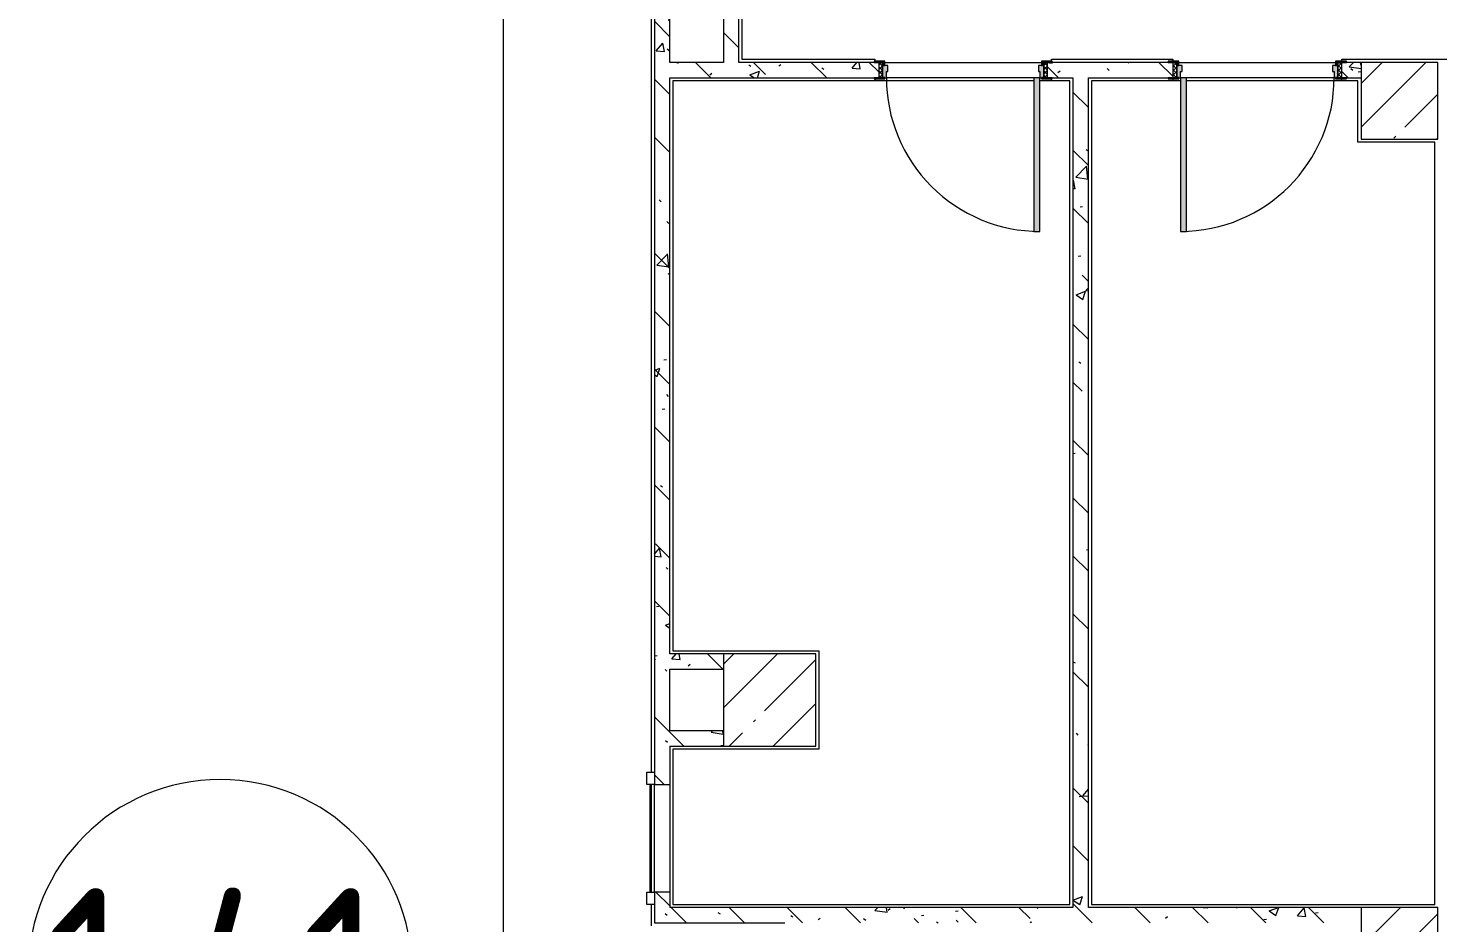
# Model space of a CAD drawing. Header units: millimetres. Extents: x 3991 to 282775, y -8553 to 29560.
# Drawn here: x 210448 to 219625, y 15550 to 21372 of the extents above; entities that cross this region are included whole.
import ezdxf

# ---------------------------------------------------------------- set-up
doc = ezdxf.new("R2010")
doc.units = ezdxf.units.MM
for name, color, linetype, lineweight in [('A-AREA-IDEN', 7, 'Continuous', 9), ('I-WALL-3', 7, 'Continuous', 5), ('S-COLS', 7, 'Continuous', 5)]:
    doc.layers.add(name, color=color, linetype=linetype, lineweight=lineweight)
for name, color, linetype, lineweight, true_color in [('A-DOOR-3', 7, 'Continuous', 5, 0xaaaaaa), ('A-DOOR-4', 7, 'Continuous', 5, 0xe2e2e2), ('A-DOOR-FRAM-2', 7, 'Continuous', 5, 0xe2e2e2), ('A-DOOR-FRAM-3', 7, 'Continuous', 5, 0xaaaaaa), ('A-FLOR-1', 7, 'Continuous', 5, 0xaaaaaa), ('G-ANNO-TEXT-1', 7, 'Continuous', 9, 0x3c3c3c), ('I-WALL-4', 7, 'Continuous', 5, 0x787878)]:
    doc.layers.add(name, color=color, linetype=linetype, lineweight=lineweight, true_color=true_color)
doc.styles.add('GOST Common_3', font='GOST_Common.ttf', dxfattribs={"width": 0.9, "height": 1250})
pattern_1 = [(135, (148815.1, 0), (-377.1708, -377.1708), [533.4, -88.9, 17.78, -88.9]), (135, (148815.1, 376.94), (-377.1708, -377.1708), []), (50, (148815.1, 0), (637.6445, -55.7866), [66.675, -733.425]), (355, (148815.1, 0), (-123.3494, 668.699), [53.34, -586.74]), (100.451, (148868.2, -4.65), (514.299, 612.908), [56.665, -623.315]), (46.184, (148815.1, 177.8), (948.7764, -147.15), [100.012, -1100.137]), (96.636, (148894.15, 165.5), (830.909, 865.997), [84.998, -934.973]), (351.184, (148815.1, 177.8), (830.918, 865.988), [80.01, -880.11]), (21, (148904, 133.35), (530.6506, -357.9283), [66.675, -733.425]), (326, (148904, 133.35), (216.308, 644.6585), [53.34, -586.74]), (71.451, (148948.2, 103.5), (746.9596, 286.7243), [56.665, -623.315]), (37.5, (148815.09, 0), (10.81053, 295.9426), [16.764, -562.864, 16.764, -578.866, -588.962]), (37.5, (148815.09, 0), (10.81053, 295.9426), [-1175.258, 16.764, -572.198]), (7.5, (148815.1, 0), (233.8692, 350.6318), [16.764, -322.834, 16.764, -549.529, -224.472]), (7.5, (148815.1, 0), (233.8692, 350.6318), [-905.891, 16.764, -207.708]), (327.5, (148616.84, 0), (474.5678, -20.0513), [16.764, -205.486, 16.764, -676.656, -920.115]), (327.5, (148616.84, 0), (474.5678, -20.0513), [-915.67, 16.764, -903.351]), (317.5, (148527.94, 0), (518.4522, 88.9934), [16.764, -272.161, 16.764, -443.738, -653.415]), (317.5, (148527.94, 0), (518.4522, 88.9934), [-749.427, 16.764, -636.651])]
pattern_2 = [(135, (1751.41, 114.685), (-14.14214, -14.14214), []), (225, (1751.41, 114.685), (14.14214, -14.14214), [])]
pattern_3 = [(45, (-371.384, 114.685), (-14.1421, 14.1421), []), (135, (-371.384, 114.685), (-14.1421, -14.1421), [])]

# ---------------------------------------------------------------- blocks, each defined once
blk = doc.blocks.new('BSC_Колонна _Прямоугольная - 600х600-V114-Общий план 1 этажа с размещением фрагментов 1_1-1_9')
at = {"layer": 'S-COLS'}
h = blk.add_hatch(dxfattribs=at)
h.set_pattern_fill('FP_80', color=256, style=0, pattern_type=2)
h.set_pattern_definition([(45, (-66460, -17000), (-285.1231, 285.1231), []), (45, (-66174.88, -17000), (-285.1231, 285.1231), [504.031, -100.806, 16.764, -84.042])])
h.paths.add_polyline_path([(-300, -300), (300, -300), (300, 300), (-300, 300), (-300, -250)])
for p, q in [((300, 300), (-300, 300)), ((-300, 300), (-300, -300)), ((300, -300), (300, 300)), ((-300, -300), (300, -300))]:
    blk.add_line(p, q, dxfattribs=at)
blk = doc.blocks.new('110_Дверь_СКБ_1Ст_Внутренняя1 - Д-11п 1100x2100h_кладовые _все__ коридор _между помещениями блока столовой__ моечные _все_ 2-V168-Общий план 1 этажа с размещением фрагментов 1_1-1_9')
at = {"layer": 'A-DOOR-3'}
h = blk.add_hatch(dxfattribs=at)
h.set_pattern_fill('FP_51', color=256, style=0, pattern_type=2)
h.set_pattern_definition(pattern_2)
h.paths.add_polyline_path([(537.5, 50), (537.5, -50), (562.5, -50), (558.5, 50)])
at = {"layer": 'A-DOOR-4'}
h = blk.add_hatch(color=256, dxfattribs=at)
h.paths.add_polyline_path([(512.5, 50), (512.5, 10), (502.5, 10), (502.5, -30), (537.5, -30), (537.5, 50), (522.5, 50)])
h.paths.add_polyline_path([(-497.5, 50), (-512.5, 50), (-512.5, -30), (-477.5, -30), (-477.5, 10), (-487.5, 10), (-487.5, 50)])
at = {"layer": 'A-DOOR-FRAM-2'}
for points in [[(-477.5, 1050), (-487.5, 1050), (-487.5, 50), (-447.5, 50), (-447.5, 1050)], [(-557.5, 58), (-567.5, 58), (-562.5, 50), (-497.5, 50), (-497.5, 58), (-537.5, 58)], [(592.5, 58), (522.5, 58), (522.5, 50), (592.5, 50)], [(-537.5, -50), (-567.5, -50), (-562.5, -58), (-497.5, -58), (-497.5, -50), (-512.5, -50)], [(-512.5, -30), (-512.5, -50), (-497.5, -50), (-497.5, -30)], [(537.5, -30), (522.5, -30), (522.5, -50), (537.5, -50)], [(562.5, -50), (522.5, -50), (522.5, -58), (592.5, -58), (587.5, -50), (582.7, -50)]]:
    blk.add_hatch(color=256, dxfattribs=at).paths.add_polyline_path(points)
at = {"layer": 'A-DOOR-FRAM-3'}
h = blk.add_hatch(dxfattribs=at)
h.set_pattern_fill('FP_56', color=256, style=0, pattern_type=2)
h.set_pattern_definition(pattern_3)
h.paths.add_polyline_path([(-512.5, 50), (-537.5, 50), (-537.5, -50), (-512.5, -50)])
at = {"layer": 'A-DOOR-3'}
for p, q in [((-487.5, 1050), (-487.5, 50)), ((-447.5, 1050), (-487.5, 1050)), ((-447.5, 50), (-447.5, 1050)), ((-487.5, 50), (-447.5, 50))]:
    blk.add_line(p, q, dxfattribs=at)
blk.add_arc((-487.5, 50), 1000, 360, 90, dxfattribs=at)
at = {"layer": 'A-DOOR-FRAM-3'}
for p, q in [((-497.5, 58), (-567.5, 58)), ((-567.5, 58), (-567.5, 50)), ((-567.5, 50), (-497.5, 50)), ((-512.5, 50), (-537.5, 50)), ((-537.5, 50), (-537.5, -50)), ((-487.5, 50), (-512.5, 50)), ((-512.5, 50), (-512.5, -30)), ((-512.5, -50), (-512.5, 50)), ((-497.5, 50), (-512.5, 50)), ((-512.5, 50), (-512.5, 49)), ((-512.5, 49), (-497.5, 49)), ((-497.5, 50), (-497.5, 58)), ((-497.5, 49), (-497.5, 50)), ((-487.5, 10), (-487.5, 50)), ((-477.5, 10), (-487.5, 10)), ((-477.5, -30), (-477.5, 10)), ((512.5, 10), (502.5, 10)), ((502.5, 10), (502.5, -30)), ((512.5, 50), (512.5, 10)), ((537.5, 50), (512.5, 50)), ((592.5, 58), (522.5, 58)), ((522.5, 58), (522.5, 50)), ((537.5, 50), (522.5, 50)), ((522.5, 50), (522.5, 49)), ((522.5, 50), (592.5, 50)), ((522.5, 49), (537.5, 49)), ((537.5, -30), (537.5, 50)), ((562.5, 50), (537.5, 50)), ((537.5, 50), (537.5, -50)), ((537.5, 49), (537.5, 50)), ((562.5, -50), (562.5, 50)), ((592.5, 50), (592.5, 58)), ((-497.5, -50), (-567.5, -50)), ((-567.5, -50), (-567.5, -58)), ((-567.5, -58), (-497.5, -58)), ((-537.5, -50), (-512.5, -50)), ((-512.5, -30), (-477.5, -30)), ((-497.5, -30), (-512.5, -30)), ((-512.5, -30), (-512.5, -50)), ((-512.5, -50), (-497.5, -50)), ((-497.5, -50), (-497.5, -30)), ((-497.5, -58), (-497.5, -50)), ((502.5, -30), (537.5, -30)), ((537.5, -30), (522.5, -30)), ((522.5, -30), (522.5, -50)), ((522.5, -50), (537.5, -50)), ((592.5, -50), (522.5, -50)), ((522.5, -50), (522.5, -58)), ((522.5, -58), (592.5, -58)), ((537.5, -50), (537.5, -30)), ((537.5, -50), (562.5, -50)), ((592.5, -58), (592.5, -50))]:
    blk.add_line(p, q, dxfattribs=at)
blk = doc.blocks.new('BSC_Колонна _Прямоугольная - 500х500-V178-Общий план 1 этажа с размещением фрагментов 1_1-1_9')
at = {"layer": 'S-COLS'}
h = blk.add_hatch(dxfattribs=at)
h.set_pattern_fill('FP_131', color=256, style=0, pattern_type=2)
h.set_pattern_definition([(45, (-70560, -15400), (-285.1231, 285.1231), []), (45, (-70274.88, -15400), (-285.1231, 285.1231), [504.031, -100.806, 16.764, -84.042])])
h.paths.add_polyline_path([(-250, -250), (250, -250), (250, 250), (-250, 250), (-250, 124.8)])
for p, q in [((250, 250), (-250, 250)), ((-250, 250), (-250, -250)), ((250, -250), (250, 250)), ((-250, -250), (250, -250))]:
    blk.add_line(p, q, dxfattribs=at)
blk = doc.blocks.new('BSC_Колонна _Прямоугольная - 500х500-V196-Общий план 1 этажа с размещением фрагментов 1_1-1_9')
at = {"layer": 'S-COLS'}
h = blk.add_hatch(dxfattribs=at)
h.set_pattern_fill('FP_144', color=256, style=0, pattern_type=2)
h.set_pattern_definition([(45, (-70560, -20900), (-285.1231, 285.1231), []), (45, (-70274.88, -20900), (-285.1231, 285.1231), [504.031, -100.806, 16.764, -84.042])])
h.paths.add_polyline_path([(250, -250), (250, 250), (-250, 250), (-250, -250), (230, -250)])
for p, q in [((250, 250), (-250, 250)), ((-250, 250), (-250, -250)), ((250, -250), (250, 250)), ((-250, -250), (250, -250))]:
    blk.add_line(p, q, dxfattribs=at)
blk = doc.blocks.new('Штора противопожарная_Рен - ШТ_700х700-22567375-Общий план 1 этажа с размещением фрагментов 1_1-1_9')
at = {"layer": 'A-DOOR-3'}
for p, q in [((-430, 100), (-350, 100)), ((-430, 50), (-430, 100)), ((-350, 100), (-350, 50)), ((350, 100), (430, 100)), ((350, 50), (350, 100)), ((430, 100), (430, 50)), ((-350, 50), (-430, 50)), ((-350, 77.5), (350, 77.5)), ((-350, 72.5), (-350, 77.5)), ((350, 72.5), (-350, 72.5)), ((350, 77.5), (350, 72.5)), ((430, 50), (350, 50))]:
    blk.add_line(p, q, dxfattribs=at)
blk = doc.blocks.new('110_Дверь_СКБ_1Ст_Внутренняя1 - Д-11 1100x2100h_кладовые _все__ коридор _между помещениями блока столовой__ моечные _все_-V252-Общий план 1 этажа с размещением фрагментов 1_1-1_9')
at = {"layer": 'A-DOOR-3'}
h = blk.add_hatch(dxfattribs=at)
h.set_pattern_fill('FP_51', color=256, style=0, pattern_type=2)
h.set_pattern_definition(pattern_2)
h.paths.add_polyline_path([(537.5, 50), (537.5, -50), (562.5, -50), (562.5, 50)])
at = {"layer": 'A-DOOR-4'}
h = blk.add_hatch(color=256, dxfattribs=at)
h.paths.add_polyline_path([(537.5, 50), (512.5, 50), (512.5, 10), (502.5, 10), (502.5, -30), (537.5, -30), (537.5, -22.5)])
h.paths.add_polyline_path([(-512.5, 50), (-512.5, -30), (-477.5, -30), (-477.5, 10), (-487.5, 10), (-487.5, 50), (-497.5, 50)])
at = {"layer": 'A-DOOR-FRAM-2'}
for points in [[(472.5, 1050), (472.5, 50), (512.5, 50), (512.5, 1050)], [(-562.5, 58), (-567.5, 58), (-562.5, 50), (-497.5, 50), (-497.5, 58), (-537.5, 58)], [(537.5, 58), (522.5, 58), (522.5, 50), (592.5, 50), (592.5, 58), (542.5, 58)], [(-497.5, -50), (-567.5, -50), (-562.5, -58), (-497.5, -56.4)], [(-512.5, -30), (-512.5, -50), (-497.5, -50), (-497.5, -30)], [(522.5, -30), (522.5, -50), (537.5, -50), (537.5, -30)], [(537.5, -50), (522.5, -50), (522.5, -58), (592.5, -58), (592.5, -50), (552, -50)]]:
    blk.add_hatch(color=256, dxfattribs=at).paths.add_polyline_path(points)
at = {"layer": 'A-DOOR-FRAM-3'}
h = blk.add_hatch(dxfattribs=at)
h.set_pattern_fill('FP_56', color=256, style=0, pattern_type=2)
h.set_pattern_definition(pattern_3)
h.paths.add_polyline_path([(-512.5, 50), (-537.5, 50), (-537.2, -50), (-512.5, -50)])
at = {"layer": 'A-DOOR-3'}
for p, q in [((512.5, 1050), (472.5, 1050)), ((472.5, 1050), (472.5, 50)), ((512.5, 50), (512.5, 1050)), ((472.5, 50), (512.5, 50))]:
    blk.add_line(p, q, dxfattribs=at)
blk.add_arc((512.5, 50), 1000, 90, 180, dxfattribs=at)
at = {"layer": 'A-DOOR-FRAM-3'}
for p, q in [((-497.5, 58), (-567.5, 58)), ((-567.5, 58), (-567.5, 50)), ((-567.5, 50), (-497.5, 50)), ((-512.5, 50), (-537.5, 50)), ((-537.5, 50), (-537.5, -50)), ((-487.5, 50), (-512.5, 50)), ((-512.5, 50), (-512.5, -30)), ((-512.5, -50), (-512.5, 50)), ((-497.5, 50), (-512.5, 50)), ((-512.5, 50), (-512.5, 49)), ((-512.5, 49), (-497.5, 49)), ((-497.5, 50), (-497.5, 58)), ((-497.5, 49), (-497.5, 50)), ((-487.5, 10), (-487.5, 50)), ((-477.5, 10), (-487.5, 10)), ((-477.5, -30), (-477.5, 10)), ((512.5, 10), (502.5, 10)), ((502.5, 10), (502.5, -30)), ((512.5, 50), (512.5, 10)), ((537.5, 50), (512.5, 50)), ((592.5, 58), (522.5, 58)), ((522.5, 58), (522.5, 50)), ((537.5, 50), (522.5, 50)), ((522.5, 50), (522.5, 49)), ((522.5, 50), (592.5, 50)), ((522.5, 49), (537.5, 49)), ((537.5, -30), (537.5, 50)), ((562.5, 50), (537.5, 50)), ((537.5, 50), (537.5, -50)), ((537.5, 49), (537.5, 50)), ((562.5, -50), (562.5, 50)), ((592.5, 50), (592.5, 58)), ((-497.5, -50), (-567.5, -50)), ((-567.5, -50), (-567.5, -58)), ((-567.5, -58), (-497.5, -58)), ((-537.5, -50), (-512.5, -50)), ((-512.5, -30), (-477.5, -30)), ((-497.5, -30), (-512.5, -30)), ((-512.5, -30), (-512.5, -50)), ((-512.5, -50), (-497.5, -50)), ((-497.5, -50), (-497.5, -30)), ((-497.5, -58), (-497.5, -50)), ((502.5, -30), (537.5, -30)), ((537.5, -30), (522.5, -30)), ((522.5, -30), (522.5, -50)), ((522.5, -50), (537.5, -50)), ((592.5, -50), (522.5, -50)), ((522.5, -50), (522.5, -58)), ((522.5, -58), (592.5, -58)), ((537.5, -50), (537.5, -30)), ((537.5, -50), (562.5, -50)), ((592.5, -58), (592.5, -50))]:
    blk.add_line(p, q, dxfattribs=at)
blk = doc.blocks.new('Марка_Помещения - Номер-25198446-Общий план 1 этажа с размещением фрагментов 1_1-1_9')
at = {"layer": 'A-AREA-IDEN'}
for start, end in [(360, 180), (180, 360)]:
    blk.add_arc((0, 0), 2.5, start, end, dxfattribs=at)

msp = doc.modelspace()

# ---------------------------------------------------------------- hatches: boundary and pattern name
at = {"layer": 'I-WALL-4'}
h = msp.add_hatch(dxfattribs=at)
h.set_pattern_fill('FP_86', color=256, style=0, pattern_type=2)
h.set_pattern_definition(pattern_1)
h.paths.add_polyline_path([(214625.1, 15550), (214625.1, 15750), (214525.1, 15750), (214525.1, 15550), (214535.7, 15550)])
h.paths.add_polyline_path([(214625.1, 16450), (214625.1, 22800), (214525.1, 22800), (214525.1, 16450)])
h = msp.add_hatch(dxfattribs=at)
h.set_pattern_fill('FP_86', color=256, style=0, pattern_type=2)
h.set_pattern_definition(pattern_1)
h.paths.add_polyline_path([(214975.1, 21150), (215075.1, 21150), (215075.1, 22700), (214975.1, 22700), (214975.1, 21170)])
h = msp.add_hatch(dxfattribs=at)
h.set_pattern_fill('FP_86', color=256, style=0, pattern_type=2)
h.set_pattern_definition(pattern_1)
h.paths.add_polyline_path([(215595.1, 21050), (215985.1, 21050), (215985.1, 21150), (214625.1, 21150), (214625.1, 21050), (215194.3, 21050)])
h = msp.add_hatch(dxfattribs=at)
h.set_pattern_fill('FP_86', color=256, style=0, pattern_type=2)
h.set_pattern_definition(pattern_1)
h.paths.add_polyline_path([(217900.1, 21050), (217900.1, 21150), (217085.1, 21150), (217085.1, 21050), (217870.1, 21050)])
h.paths.add_polyline_path([(227394.9, 21050), (227394.9, 21150), (227194.9, 21150), (227194.9, 21050), (227374.9, 21050)])
h.paths.add_polyline_path([(224983.9, 21050), (226094.9, 21050), (226094.9, 21150), (224959.9, 21150), (224959.9, 21050), (224967.5, 21050)])
h.paths.add_polyline_path([(221058.2, 21050), (223559.9, 21050), (223559.9, 21150), (219625.1, 21150), (219625.1, 21050), (220442.4, 21050)])
h.paths.add_polyline_path([(219030.1, 21050), (219125.1, 21050), (219125.1, 21150), (219000.1, 21150), (219000.1, 21050), (219025.1, 21050)])
h = msp.add_hatch(dxfattribs=at)
h.set_pattern_fill('FP_86', color=256, style=0, pattern_type=2)
h.set_pattern_definition(pattern_1)
h.paths.add_polyline_path([(217350.1, 15650), (217350.1, 21050), (217250.1, 21050), (217250.1, 15650), (217262.5, 15650)])
h = msp.add_hatch(dxfattribs=at)
h.set_pattern_fill('FP_86', color=256, style=0, pattern_type=2)
h.set_pattern_definition(pattern_1)
h.paths.add_polyline_path([(214625.1, 17200), (214975.1, 17200), (214975.1, 17300), (214625.1, 17300), (214625.1, 17290)])
h = msp.add_hatch(dxfattribs=at)
h.set_pattern_fill('FP_86', color=256, style=0, pattern_type=2)
h.set_pattern_definition(pattern_1)
h.paths.add_polyline_path([(214955.1, 16700), (214975.1, 16700), (214975.1, 16800), (214625.1, 16800), (214625.1, 16700), (214645.1, 16700)])
h = msp.add_hatch(dxfattribs=at)
h.set_pattern_fill('FP_86', color=256, style=0, pattern_type=2)
h.set_pattern_definition(pattern_1)
h.paths.add_polyline_path([(215595.1, 15550), (217350.1, 15550), (217350.1, 15650), (214625.1, 15650), (214625.1, 15550), (215495.1, 15550)])
h = msp.add_hatch(dxfattribs=at)
h.set_pattern_fill('FP_86', color=256, style=0, pattern_type=2)
h.set_pattern_definition(pattern_1)
h.paths.add_polyline_path([(219105.1, 15550), (219125.1, 15550), (219125.1, 15650), (217350.1, 15650), (217350.1, 15550), (219103.6, 15550)])
h = msp.add_hatch(dxfattribs=at)
h.set_pattern_fill('FP_86', color=256, style=0, pattern_type=2)
h.set_pattern_definition(pattern_1)
h.paths.add_polyline_path([(215375.1, 13600), (215475.1, 13600), (215475.1, 13725), (215375.1, 13725), (215375.1, 13617.6)])
h.paths.add_polyline_path([(215375.1, 14825), (215475.1, 14825), (215475.1, 15550), (215375.1, 15550), (215375.1, 14850)])

# ---------------------------------------------------------------- linework, layer by layer
at = {"layer": 'A-FLOR-1'}
for p, q in [((214505.1, 16530), (214505.1, 22820)), ((215095.1, 22680), (215095.1, 21170)), ((215095.1, 21170), (215960.1, 21170)), ((215960.1, 21170), (215960.1, 21158)), ((217110.1, 21158), (217110.1, 21170)), ((217110.1, 21170), (217900.1, 21170)), ((217900.1, 21170), (217900.1, 21158)), ((219000.1, 21158), (219000.1, 21170)), ((219000.1, 21170), (223534.9, 21170)), ((216995.1, 21030), (214645.1, 21030)), ((214645.1, 21030), (214645.1, 17320)), ((215960.1, 21042), (215960.1, 21030)), ((217230.1, 21030), (217035.1, 21030)), ((217110.1, 21030), (217110.1, 21042)), ((217230.1, 15670), (217230.1, 21030)), ((217950.1, 21030), (217370.1, 21030)), ((217370.1, 21030), (217370.1, 15670)), ((217900.1, 21042), (217900.1, 21030)), ((219105.1, 21030), (217990.1, 21030)), ((219000.1, 21030), (219000.1, 21042)), ((219105.1, 20630), (219105.1, 21030)), ((219605.1, 20630), (219105.1, 20630)), ((219605.1, 15670), (219605.1, 20630)), ((214645.1, 17320), (215595.1, 17320)), ((215595.1, 17320), (215595.1, 16680)), ((215595.1, 16680), (214645.1, 16680)), ((214645.1, 16680), (214645.1, 15670)), ((214505.1, 15750), (214505.1, 16450)), ((214505.1, 15530), (214505.1, 15670)), ((214645.1, 15670), (217230.1, 15670)), ((217370.1, 15670), (219605.1, 15670))]:
    msp.add_line(p, q, dxfattribs=at)
at = {"layer": 'G-ANNO-TEXT-1'}
msp.add_line((213542.3, 12861.8), (213542.3, 28255.4), dxfattribs=at)
at = {"layer": 'I-WALL-3'}
for p, q in [((214525.1, 22800), (214525.1, 16530)), ((214975.1, 22800), (214975.1, 21150)), ((214625.1, 21150), (214625.1, 22700)), ((215075.1, 21150), (215075.1, 22700)), ((214975.1, 21150), (214625.1, 21150)), ((215955.1, 21150), (215075.1, 21150)), ((216025.1, 21150), (217045.1, 21150)), ((217870.1, 21150), (217115.1, 21150)), ((217940.1, 21150), (218960.1, 21150)), ((219125.1, 21150), (219030.1, 21150)), ((214625.1, 17300), (214625.1, 21050)), ((214625.1, 21050), (215955.1, 21050)), ((216995.1, 21050), (216035.1, 21050)), ((217115.1, 21050), (217250.1, 21050)), ((217250.1, 21050), (217250.1, 15650)), ((217350.1, 15650), (217350.1, 21050)), ((217350.1, 21050), (217870.1, 21050)), ((218950.1, 21050), (217990.1, 21050)), ((219030.1, 21050), (219125.1, 21050)), ((214975.1, 17300), (214625.1, 17300)), ((214625.1, 16800), (214625.1, 17200)), ((214625.1, 17200), (214975.1, 17200)), ((214975.1, 16800), (214625.1, 16800)), ((214625.1, 16700), (214625.1, 15650)), ((214625.1, 16700), (214975.1, 16700)), ((214525.1, 16450), (214625.1, 16450)), ((214525.1, 15750), (214525.1, 16450)), ((214625.1, 15750), (214525.1, 15750)), ((214525.1, 15670), (214525.1, 15550)), ((217250.1, 15650), (214625.1, 15650)), ((219125.1, 15650), (217350.1, 15650)), ((214525.1, 15550), (215375.1, 15550))]:
    msp.add_line(p, q, dxfattribs=at)

# ---------------------------------------------------------------- block references
at = {"layer": 'A-AREA-IDEN', "xscale": 499.9999999999995, "yscale": 499.9999999999995, "zscale": 499.9999999999995}
msp.add_blockref('Марка_Помещения - Номер-25198446-Общий план 1 этажа с размещением фрагментов 1_1-1_9', (211698.2, 15232.7), dxfattribs=at)
at = {"layer": 'A-DOOR-3'}
for name, p, rotation in [('110_Дверь_СКБ_1Ст_Внутренняя1 - Д-11п 1100x2100h_кладовые _все__ коридор _между помещениями блока столовой__ моечные _все_ 2-V168-Общий план 1 этажа с размещением фрагментов 1_1-1_9', (216547.6, 21100), 180), ('110_Дверь_СКБ_1Ст_Внутренняя1 - Д-11 1100x2100h_кладовые _все__ коридор _между помещениями блока столовой__ моечные _все_-V252-Общий план 1 этажа с размещением фрагментов 1_1-1_9', (218462.6, 21100), 180), ('Штора противопожарная_Рен - ШТ_700х700-22567375-Общий план 1 этажа с размещением фрагментов 1_1-1_9', (214575.1, 16100), 89.99999999999987)]:
    msp.add_blockref(name, p, dxfattribs=dict(at, rotation=rotation))
at = {"layer": 'S-COLS'}
for name, p in [('BSC_Колонна _Прямоугольная - 500х500-V196-Общий план 1 этажа с размещением фрагментов 1_1-1_9', (219375.1, 20900)), ('BSC_Колонна _Прямоугольная - 600х600-V114-Общий план 1 этажа с размещением фрагментов 1_1-1_9', (215275.1, 17000)), ('BSC_Колонна _Прямоугольная - 500х500-V178-Общий план 1 этажа с размещением фрагментов 1_1-1_9', (219375.1, 15400))]:
    msp.add_blockref(name, p, dxfattribs=at)

# ---------------------------------------------------------------- texts
at = {"layer": 'A-AREA-IDEN', "insert": (210560.8, 15775.5), "char_height": 1250, "width": 2849.999, "attachment_point": 1, "style": 'GOST Common_3'}
msp.add_mtext('1.41', dxfattribs=at)

doc.saveas('drawing.dxf')
